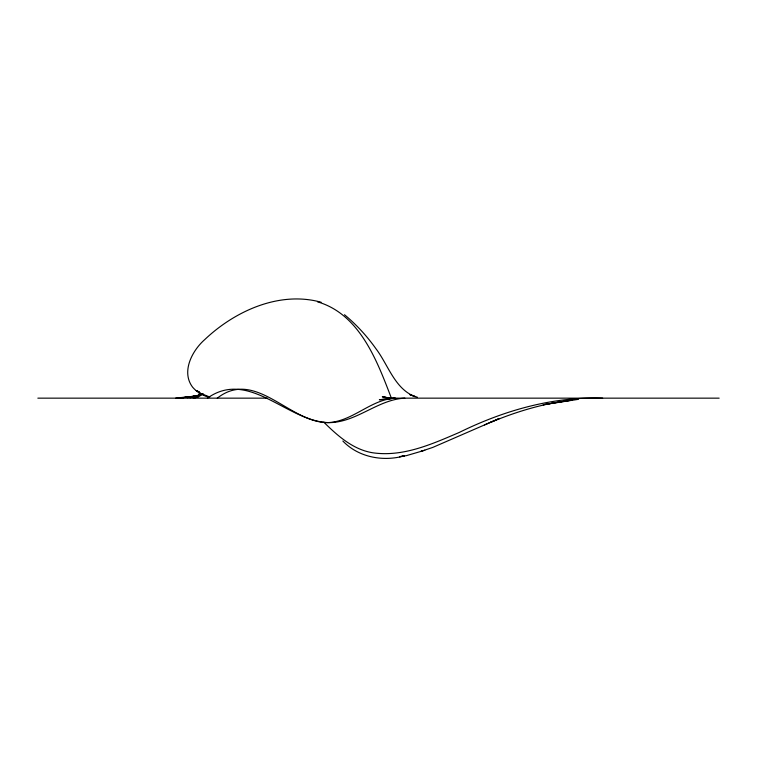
<?xml version="1.0" encoding="UTF-8"?>
<svg xmlns="http://www.w3.org/2000/svg" width="757" height="757" viewBox="0 0 757 757"><rect width="100%" height="100%" fill="white"/><g stroke="black" fill="none" stroke-linecap="round" stroke-linejoin="round"><path stroke-width="1.14" d="M203.131 393.877L198.183 397.028L193.319 398.154M217.287 398.154C255.355 368.356 289.392 422.605 327.696 422.624C352.469 421.725 370.428 399.639 394.974 398.154M207.418 398.154C249.469 368.299 287.811 422.699 330.09 422.624C357.172 421.876 377.97 399.507 404.844 398.154M484.508 424.923L499.469 418.441L432.777 447.415L420.816 451.446L424.809 450.235M490.318 422.444C516.425 411.647 543.696 403.282 571.838 400.131L543.176 404.721L578.424 399.336M422.482 450.954L406.481 455.619L399.639 456.679M190.016 397.699L198.315 396.034L192.136 397.264L202.346 394.16M194.246 396.725L196.328 396.129L187.301 397.643M175.747 398.097L197.984 395.816L193.811 396.554L201.438 394.501M193.811 396.554L200.359 394.87L189.468 397.321L196.328 396.129M399.488 456.689L404.446 455.837C383.118 461.874 358.515 457.398 342.864 441.038M197.586 395.826L180.308 397.955L197.984 395.816M393.99 398.286L379.352 399.743L395.343 398.154M602.657 398.154C552.724 396.488 503.717 410.531 459.215 432.465C432.048 444.094 402.989 457.209 372.699 452.771C352.951 449.582 337.594 435.72 323.845 422.217M37.85 398.154L267.325 398.154M390.148 398.154L719.15 398.154M383.591 397.009L382.294 396.8L390.328 398.154L383.591 397.009L386.127 397.52M321.119 302.242C279.361 290.669 234.698 311.127 204.702 339.628C192.051 350.737 180.904 372.037 192.751 387.357C197.038 392.24 202.895 395.788 209.254 397.188M209.377 397.207L206.358 396.327L209.102 397.217M417.438 397.274L409.584 394.463L415.252 396.734C394.615 388.871 388.284 364.836 375.841 348.589C366.927 336.032 356.358 324.573 344.511 314.732M317.429 301.806C359.745 314.089 377.118 360.909 391.378 398.154M209.784 397.028L198.542 392.542L203.586 394.567M199.356 392.069L196.262 390.517L199.365 392.088"/></g></svg>
